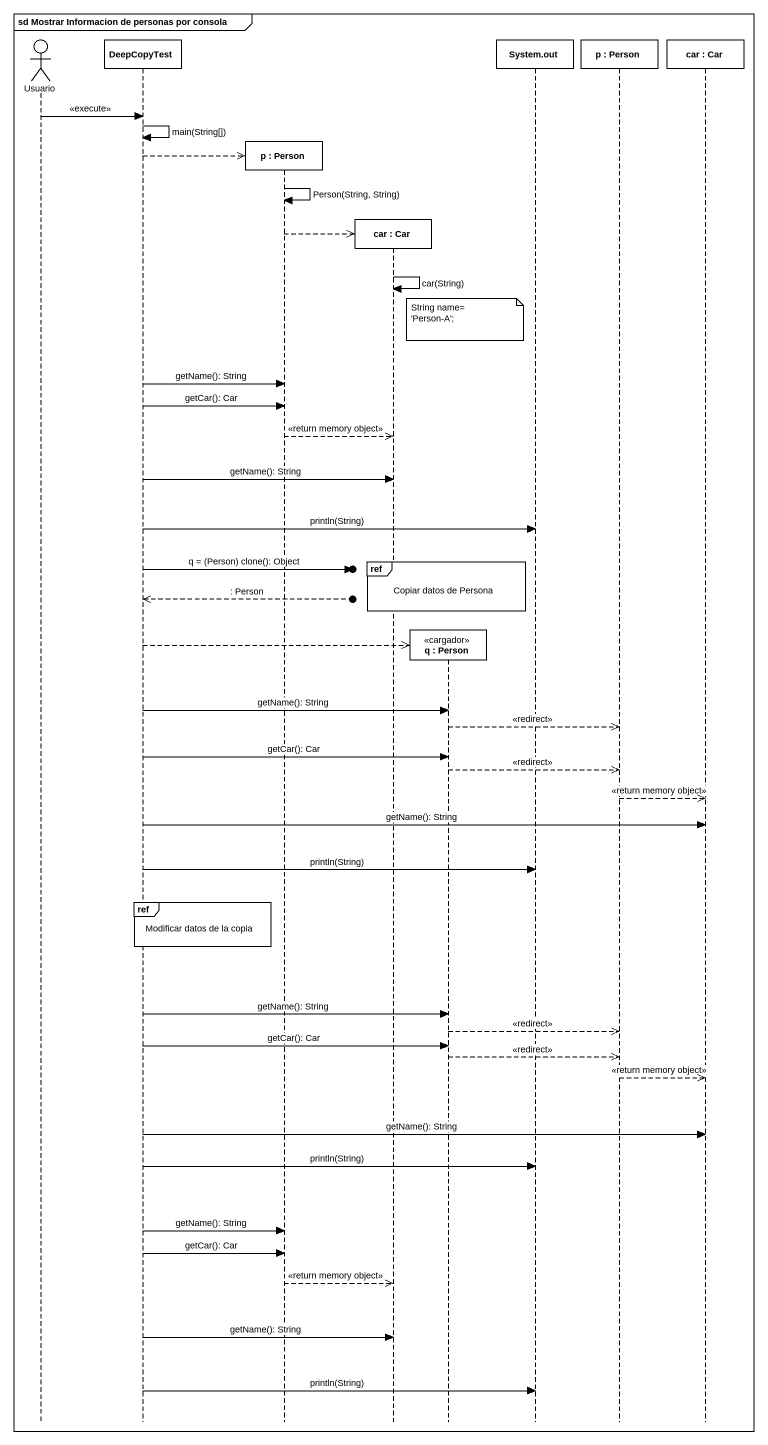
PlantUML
@startuml
mainframe sd Mostrar Informacion de personas por consola
hide footbox
actor Usuario
participant DeepCopyTest
participant "p : Person" as p
participant "car : Car" as car
participant "q : Person" as q <<cargador>>
participant "System.out" as System_out
participant "p : Person" as p_2
participant "car : Car" as car_2

Usuario -> DeepCopyTest : <<execute>>
DeepCopyTest -> DeepCopyTest : main(String[])
DeepCopyTest -->> p **
p -> p : Person(String, String)
p -->> car **
car -> car : car(String)
note over q : String name= 'Person-A';
DeepCopyTest -> p : getName(): String
DeepCopyTest -> p : getCar(): Car
p -->> car : <<return memory object>>
DeepCopyTest -> car : getName(): String
DeepCopyTest -> System_out : println(String)
ref over car, q : Copiar datos de Persona
DeepCopyTest ->o] : q = (Person) clone(): Object
DeepCopyTest <<--o] : : Person
DeepCopyTest -->> q **
DeepCopyTest -> q : getName(): String
q -->> p_2 : <<redirect>>
DeepCopyTest -> q : getCar(): Car
q -->> p_2 : <<redirect>>
p_2 -->> car_2 : <<return memory object>>
DeepCopyTest -> car_2 : getName(): String
DeepCopyTest -> System_out : println(String)
ref over DeepCopyTest : Modificar datos de la copia
DeepCopyTest -> q : getName(): String
q -->> p_2 : <<redirect>>
DeepCopyTest -> q : getCar(): Car
q -->> p_2 : <<redirect>>
p_2 -->> car_2 : <<return memory object>>
DeepCopyTest -> car_2 : getName(): String
DeepCopyTest -> System_out : println(String)
DeepCopyTest -> p : getName(): String
DeepCopyTest -> p : getCar(): Car
p -->> car : <<return memory object>>
DeepCopyTest -> car : getName(): String
DeepCopyTest -> System_out : println(String)
@enduml
